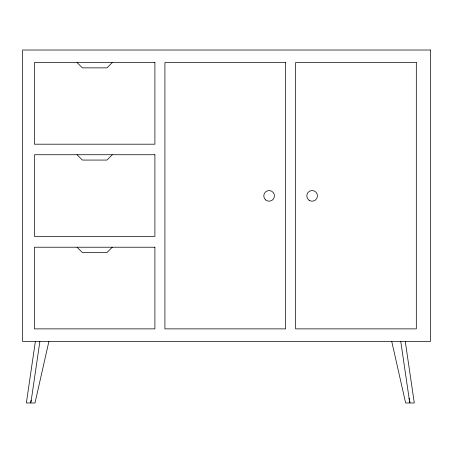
<?xml version="1.0" encoding="UTF-8"?>
<svg xmlns="http://www.w3.org/2000/svg" width="453" height="453" viewBox="0 0 453 453"><rect width="100%" height="100%" fill="white"/><g stroke="black" fill="none" stroke-linecap="round" stroke-linejoin="round"><path stroke-width="0.68" d="M35.362 341.522L26.348 402.983L30.493 402.983L31.11 400.254M39.87 341.522L30.855 402.983L35 402.983L48.884 341.522M112.282 62.542L106.959 67.865L82.372 67.865L77.044 62.542M112.282 154.733L106.959 160.062L82.372 160.062L77.044 154.733M112.282 247.219L106.959 252.548L82.372 252.548L77.044 247.219M409.07 398.204L409.376 399.569M409.688 400.933L410.152 402.983L414.297 402.983L405.282 341.522M391.76 341.522L405.645 402.983L409.789 402.983L400.775 341.522M430.35 50.017L22.65 50.017L22.65 341.522L430.35 341.522L430.35 50.017M154.898 62.542L34.434 62.542L34.434 144.196L154.898 144.196L154.898 62.542M285.605 62.542L164.92 62.542L164.92 328.878L285.605 328.878L285.605 62.542M416.318 62.542L295.628 62.542L295.628 328.878L416.318 328.878L416.318 62.542M154.898 154.733L34.434 154.733L34.434 236.387L154.898 236.387L154.898 154.733M154.898 247.219L34.434 247.219L34.434 328.878L154.898 328.878L154.898 247.219M309.082 200.249A5.328 5.328 0 0 0 317.434 196.325A5.328 5.328 0 0 0 309.863 191.053A5.328 5.328 0 0 0 309.082 200.249M265.673 199.949A5.328 5.328 0 0 0 274.354 196.812A5.328 5.328 0 0 0 267.298 190.866A5.328 5.328 0 0 0 265.673 199.949"/></g></svg>
